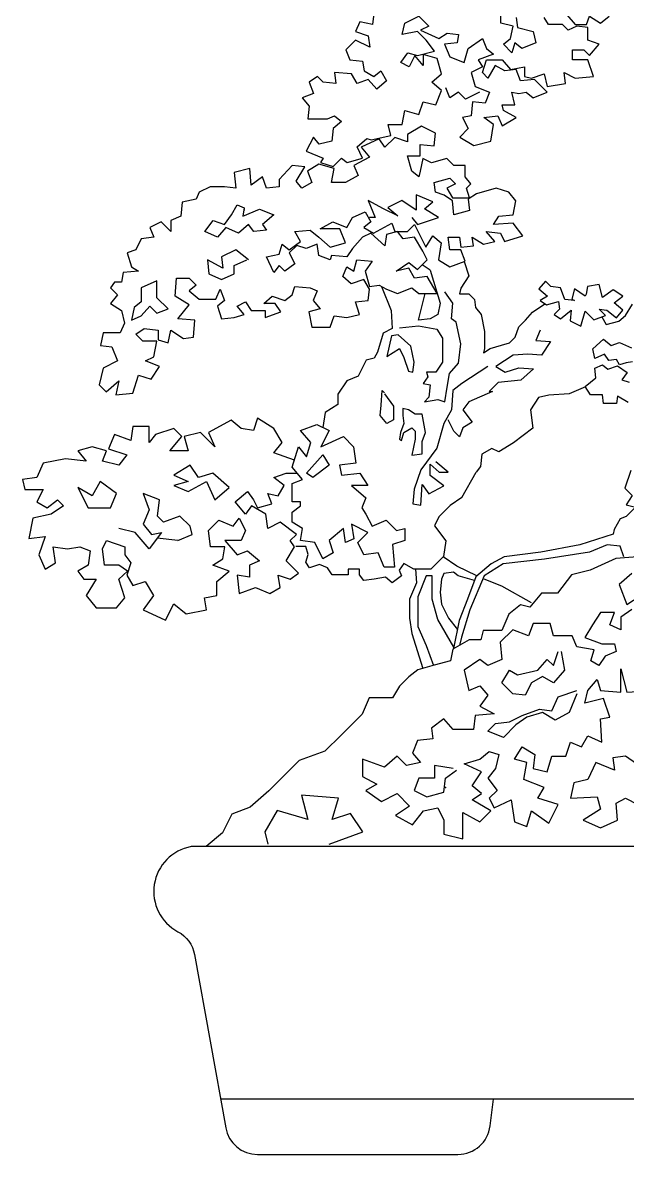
# Model space of a CAD drawing. Header units: millimetres. Extents: x -330 to 389, y 0 to 565.
# Drawn here: x -330.1 to -143.2, y 0 to 350.2 of the extents above; entities that cross this region are included whole.
import ezdxf

# ---------------------------------------------------------------- set-up
doc = ezdxf.new("R2010")
doc.units = ezdxf.units.MM
doc.layers.add('ceco.net 301', color=7, linetype='Continuous')

msp = doc.modelspace()

# ---------------------------------------------------------------- linework, layer by layer
at = {"layer": 'ceco.net 301', "color": 25}
for p, q in [((-204.17, 273.59), (-206.57, 275.26)), ((-236.55, 229.54), (-237.26, 224.93)), ((-194.38, 203.2), (-189.95, 211.03))]:
    msp.add_line(p, q, dxfattribs=at)
at = {"layer": 'ceco.net 301', "color": 93}
for points in [[(-177.55, 351.72), (-177.11, 348.68), (-172.32, 347.37), (-171.45, 343.89), (-175.8, 342.15), (-177.98, 343.89), (-178.85, 340.85), (-181.46, 343.46), (-179.29, 345.2), (-178.42, 349.11), (-182.33, 349.98), (-182.33, 353.9)], [(-221.51, 353.03), (-221.94, 349.55), (-225.86, 350.42), (-227.16, 347.37), (-223.25, 346.07), (-222.81, 342.59), (-227.16, 344.76), (-230.21, 341.72), (-228.91, 338.68), (-224.99, 338.24), (-224.55, 335.2), (-221.51, 333.46), (-219.33, 335.2), (-217.59, 332.15), (-220.64, 329.54), (-223.25, 332.59), (-226.73, 331.28), (-228.47, 334.33), (-233.69, 334.76), (-233.26, 331.28), (-237.17, 331.72), (-238.92, 333.46), (-241.53, 331.72), (-240.22, 328.24), (-243.7, 326.93), (-241.53, 324.32), (-241.96, 320.41), (-235.87, 320.41), (-233.69, 321.28), (-231.52, 319.54), (-234.13, 317.36), (-234.56, 313.45), (-238.48, 312.58), (-240.22, 314.75), (-242.4, 310.4), (-237.17, 308.23), (-238.05, 306.92), (-234.13, 305.62), (-231.52, 308.23), (-229.78, 306.92), (-224.99, 308.23), (-226.73, 311.71), (-223.68, 314.32), (-222.38, 313.88), (-216.28, 315.19), (-217.15, 318.67), (-212.8, 318.67), (-211.93, 323.02), (-207.58, 321.71), (-206.27, 325.63), (-202.35, 324.76), (-200.61, 329.11), (-203.66, 331.72), (-200.61, 334.33), (-201.92, 339.11), (-206.27, 340.3), (-206.27, 336.94), (-208.88, 339.98), (-210.62, 336.5), (-213.24, 337.81), (-211.06, 340.85), (-208.01, 339.98), (-202.79, 341.29), (-205.4, 344.76), (-208.01, 347.37), (-212.8, 346.5), (-211.93, 349.98), (-207.58, 352.16), (-204.53, 349.11), (-207.14, 347.81), (-201.48, 345.2), (-198.87, 346.94), (-195.39, 346.5), (-195.83, 343.89), (-199.74, 343.46), (-198, 339.55), (-193.65, 337.81), (-192.34, 342.15), (-187.99, 345.2), (-186.69, 342.15), (-184.51, 340.42), (-189.3, 338.68), (-187.99, 336.5), (-191.47, 334.76), (-190.17, 330.41), (-185.82, 328.67), (-187.12, 325.19), (-191.04, 325.63), (-191.47, 321.28), (-194.09, 320.84), (-192.34, 317.36), (-194.96, 314.75), (-190.6, 312.14), (-185.38, 313.45), (-184.51, 318.67), (-187.56, 320.84), (-183.2, 321.28), (-181.9, 318.23), (-177.55, 320.84), (-181.46, 323.02), (-181.9, 324.76), (-177.98, 324.76), (-178.85, 328.67), (-176.68, 328.24), (-174.5, 328.67), (-172.32, 326.93), (-167.97, 328.67), (-171.89, 332.59), (-176.24, 332.15), (-177.55, 335.63), (-181.03, 335.2), (-184.07, 336.94), (-186.25, 333.02), (-187.99, 334.76), (-186.69, 338.68), (-181.9, 338.68), (-179.29, 335.63), (-174.93, 336.5), (-174.93, 333.46), (-172.76, 333.02), (-168.84, 334.33), (-167.97, 330.41), (-162.31, 331.28), (-162.75, 334.76), (-159.27, 333.02), (-153.61, 333.46), (-155.35, 338.68), (-160.14, 338.68), (-160.14, 341.72), (-156.65, 341.72), (-154.91, 339.98), (-151.87, 343.46), (-155.35, 344.76), (-155.35, 348.68), (-158.83, 349.11), (-161.44, 347.81), (-163.18, 349.55), (-167.53, 349.55), (-168.84, 351.72)], [(-161.88, 352.59), (-159.27, 349.55), (-155.78, 349.55), (-154.91, 352.16), (-151.43, 349.98), (-148.82, 352.16)], [(-188.86, 328.67), (-193.21, 326.5), (-195.39, 328.67), (-198, 326.93), (-199.31, 329.98)], [(-207.66, 285.05), (-205.48, 280.7), (-203.31, 284.18), (-200.7, 282.01), (-201.57, 276.79), (-198.08, 274.61), (-193.3, 276.35), (-194.6, 279.83), (-198.08, 279.83), (-198.52, 283.75), (-195.04, 283.75), (-194.6, 280.7), (-190.68, 281.14), (-191.12, 283.75), (-187.64, 281.57), (-184.16, 282.44), (-186.77, 285.49), (-182.41, 285.05), (-181.11, 282.44), (-175.45, 284.18), (-178.5, 288.1), (-184.59, 287.66), (-182.85, 290.27), (-178.5, 290.7), (-177.63, 295.05), (-179.8, 297.66), (-183.72, 298.97), (-189.81, 297.23), (-192.43, 295.49), (-191.99, 292.01), (-196.78, 290.7), (-197.21, 295.05), (-199.82, 296.79), (-202.44, 297.66), (-202.87, 300.71), (-198.08, 302.01), (-196.34, 300.27), (-198.95, 298.97), (-197.21, 295.92), (-191.99, 295.92), (-192.86, 298.97), (-191.56, 300.27), (-193.3, 302.45), (-193.3, 305.93), (-196.78, 305.93), (-198.95, 308.1), (-203.74, 306.8), (-206.35, 308.1), (-207.22, 304.19), (-207.66, 302.45), (-209.84, 304.19), (-211.14, 308.97), (-207.22, 308.97), (-207.22, 312.45), (-202.87, 312.02), (-202.44, 315.93), (-206.79, 318.11), (-211.14, 315.5), (-211.14, 313.32), (-215.06, 314.63), (-218.11, 311.58), (-219.85, 314.19), (-225.5, 311.58), (-222.89, 308.54), (-227.68, 305.93), (-226.38, 302.88), (-230.29, 300.71), (-234.64, 300.71), (-233.77, 305.06), (-238.56, 306.36), (-242.04, 304.19), (-240.74, 300.71), (-243.79, 298.97), (-245.53, 301.14), (-242.91, 305.49), (-246.83, 305.93), (-250.75, 301.58), (-250.75, 299.4), (-254.67, 298.97), (-255.97, 302.45), (-259.45, 299.84), (-259.89, 305.06), (-264.68, 303.75), (-264.24, 298.97), (-267.72, 299.4), (-272.08, 299.4), (-275.56, 297.66), (-276.43, 295.49), (-280.78, 294.62), (-281.22, 290.27), (-284.26, 288.96), (-284.26, 285.49), (-287.31, 288.53), (-290.79, 286.79), (-289.49, 283.75), (-293.4, 283.31), (-295.14, 279.83), (-297.76, 278.96), (-296.45, 274.61), (-294.27, 273.31), (-299.06, 272.87), (-299.5, 269.83), (-301.67, 269.83), (-302.98, 268.09), (-300.8, 265.91), (-302.98, 263.3), (-299.5, 261.13), (-298.63, 257.21), (-299.93, 254.17), (-305.16, 254.17), (-306.03, 250.25), (-302.54, 249.82), (-300.8, 245.47), (-305.16, 243.3), (-306.46, 238.08), (-304.28, 235.9), (-300.37, 239.38), (-301.24, 235.03), (-296.02, 235.47), (-294.27, 241.12), (-290.36, 239.82), (-287.75, 243.73), (-292.1, 245.47), (-289.49, 246.78), (-288.62, 251.56), (-292.97, 251.56), (-295.14, 253.73), (-292.53, 255.47), (-288.18, 255.04), (-288.18, 251.99), (-285.13, 251.12), (-284.26, 255.04), (-280.35, 252.43), (-277.3, 252.86), (-276.86, 258.08), (-282.09, 258.52), (-278.61, 262.87), (-282.96, 265.48), (-282.52, 271.13), (-278.61, 271.13), (-276.43, 268.96), (-278.61, 267.22), (-275.56, 264.61), (-270.34, 264.61), (-269.03, 267.65), (-267.72, 264.17), (-269.9, 262.43), (-268.59, 258.52), (-264.68, 258.95), (-261.63, 259.82), (-263.81, 262.43), (-261.2, 263.74), (-259.45, 261.13), (-255.1, 261.13), (-255.1, 258.95), (-250.31, 260.69), (-252.05, 263.3), (-255.54, 263.3), (-252.93, 265.48), (-249.01, 264.17), (-246.83, 265.91), (-245.96, 268.52), (-241.17, 268.09), (-239, 267.22), (-240.3, 264.17), (-238.13, 261.56), (-241.61, 260.69), (-240.74, 255.91), (-235.08, 255.91), (-233.77, 259.39), (-229.86, 258.95), (-225.94, 259.82), (-227.25, 263.74), (-223.33, 264.17), (-222.89, 267.65), (-224.63, 270.7), (-228.55, 269.39), (-231.16, 271.57), (-229.86, 274.61), (-227.68, 273.31), (-226.81, 276.79), (-222.02, 276.35), (-224.2, 273.31), (-222.89, 268.52), (-219.85, 268.96), (-217.67, 267.65), (-214.19, 266.35), (-209.84, 268.09), (-207.66, 266.35), (-202, 266.35), (-205.05, 271.57), (-208.97, 271.13), (-210.71, 274.18), (-214.62, 273.31), (-210.71, 275.92), (-208.09, 273.74), (-205.05, 276.79), (-206.35, 279.4), (-208.97, 283.75), (-212.45, 283.31), (-214.19, 285.49), (-217.67, 284.62), (-218.11, 281.14), (-222.46, 285.05), (-225.07, 283.75), (-228.12, 280.27), (-229.86, 277.66), (-234.64, 278.09), (-235.08, 276.79), (-238.56, 278.09), (-239, 281.57), (-242.48, 280.27), (-245.29, 281.17), (-247.7, 278.96), (-245.96, 275.48), (-249.01, 273.31), (-250.75, 275.05), (-252.49, 272.87), (-254.67, 277.66), (-250.75, 278.53), (-249.88, 281.57), (-247.7, 279.83), (-244.22, 282.44), (-245.96, 285.49), (-241.17, 285.92), (-238.56, 283.75), (-235.08, 280.7), (-230.29, 282.01), (-232.03, 286.36), (-238.13, 286.36), (-234.21, 288.53), (-229.86, 286.79), (-228.12, 289.83), (-224.2, 291.57), (-222.46, 288.53), (-224.63, 286.79), (-221.59, 285.05), (-215.93, 288.1), (-215.06, 285.49), (-211.14, 285.49), (-208.97, 287.66), (-207.66, 285.05)], [(-209.8, 289.91), (-208.06, 287.74), (-201.53, 289.91), (-205.88, 292.52), (-203.27, 294.7), (-208.49, 296.87), (-208.49, 292.09), (-212.84, 295.13), (-217.2, 292.96), (-214.15, 290.35), (-218.5, 292.52), (-223.29, 295.13), (-221.11, 289.91), (-222.85, 289.91)], [(-256.84, 292.44), (-252.49, 290.7), (-255.97, 287.66), (-254.67, 285.92), (-258.58, 285.49), (-260.32, 287.66), (-263.37, 285.05), (-267.29, 286.79), (-269.9, 283.75), (-273.82, 285.49), (-271.21, 288.96), (-267.72, 287.66), (-265.55, 290.7), (-263.81, 293.75), (-261.63, 292.88), (-262.07, 290.27), (-256.84, 292.44)], [(-260.32, 276.79), (-264.24, 279.83), (-268.59, 277.66), (-268.16, 274.18), (-272.95, 276.79), (-272.51, 272.44), (-268.59, 270.7), (-264.68, 272.44), (-264.68, 275.05), (-260.76, 276.79)], [(-288.62, 270.26), (-293.4, 268.09), (-293.4, 263.74), (-295.58, 262), (-296.45, 258.08), (-293.4, 259.39), (-290.79, 262.43), (-288.62, 260.26), (-285.13, 261.56), (-288.62, 265.04), (-288.62, 270.26)], [(-156.21, 260.85), (-153.55, 258.19), (-149.9, 259.52), (-151.89, 261.51), (-149.56, 261.18), (-146.57, 258.86), (-144.58, 261.18), (-147.24, 263.5), (-144.58, 265.49), (-147.57, 267.48), (-150.89, 265.16), (-151.89, 269.14), (-155.54, 268.48), (-155.87, 266.16), (-156.21, 265.49), (-159.53, 267.82), (-160.35, 264.57), (-159.53, 264.17), (-162.52, 264.5), (-163.84, 268.15), (-166.83, 268.48), (-168.49, 270.14), (-170.49, 267.82), (-167.83, 265.49), (-170.16, 264.17), (-168.16, 262.84), (-164.51, 263.83), (-164.18, 261.51), (-165.84, 259.85), (-163.84, 258.52), (-160.52, 261.18), (-160.86, 257.86), (-157.53, 256.2), (-156.21, 260.85)], [(-209.44, 241.98), (-209.09, 245.14), (-210.14, 250.06), (-214.01, 253.57), (-216.11, 253.22), (-217.52, 246.9)], [(-141.59, 245.25), (-143.59, 244.92), (-145.58, 244.25), (-146.57, 245.91), (-148.9, 245.58), (-150.23, 247.57), (-153.22, 246.24), (-153.88, 249.23), (-150.56, 252.22), (-148.23, 250.23), (-145.58, 251.22), (-141.92, 249.56)], [(-217.52, 246.9), (-213.65, 249.36), (-212.25, 246.55), (-210.84, 242.33), (-209.44, 241.98)], [(-142.92, 232.64), (-146.24, 234.63), (-146.57, 232.3), (-150.56, 232.3), (-150.89, 234.96), (-154.55, 234.96), (-156.21, 237.61), (-152.88, 240.27), (-153.22, 243.26), (-150.89, 244.25), (-149.23, 242.92), (-146.24, 243.92), (-143.25, 241.93), (-144.91, 239.61), (-142.59, 238.94)], [(-246.07, 214.8), (-252.41, 217.04), (-249.88, 220.2), (-252.41, 224.61), (-257.46, 227.77), (-258.73, 223.98), (-262.51, 224.61), (-265.67, 227.14), (-272.62, 223.35), (-270.72, 218.93), (-275.14, 223.35), (-280.19, 222.09), (-278.93, 217.67), (-284.62, 217.67), (-280.83, 222.09), (-283.35, 224.61), (-289.04, 222.72), (-290.93, 220.2), (-290.93, 225.24), (-295.98, 225.24), (-296.61, 220.83), (-301.66, 222.72), (-303.56, 218.3), (-297.88, 216.41), (-300.4, 213.25), (-305.45, 214.52), (-304.19, 217.67), (-308.61, 218.93), (-313.03, 217.67), (-310.5, 214.52), (-316.82, 215.15), (-323.77, 213.89), (-325.66, 209.47), (-330.08, 208.84), (-329.45, 205.68), (-323.77, 205.68), (-325.66, 201.9), (-322.5, 200), (-319.35, 202.53), (-317.45, 200.63), (-321.24, 198.11), (-326.92, 196.85), (-328.19, 190.54), (-323.13, 191.17), (-325.03, 185.49), (-323.13, 181.07), (-319.98, 182.97), (-320.61, 188.01), (-316.19, 187.38), (-312.4, 188.01), (-309.24, 186.75), (-309.87, 182.33), (-313.03, 180.44), (-311.14, 177.92), (-307.35, 177.92), (-310.5, 172.87), (-307.35, 169.08), (-301.03, 169.08), (-298.51, 172.24), (-300.4, 177.92), (-297.68, 180.44), (-300.4, 182.33), (-304.82, 182.33), (-305.45, 187.38), (-304.19, 189.91), (-298.51, 188.01), (-298.51, 185.49), (-296.61, 182.97), (-297.88, 179.18), (-295.98, 176.02), (-292.19, 177.29), (-289.67, 172.87), (-292.82, 168.45), (-285.88, 165.3), (-283.35, 170.34), (-279.56, 167.19), (-273.25, 168.45), (-273.88, 172.24), (-270.09, 172.87), (-270.09, 177.29), (-266.3, 180.44), (-271.35, 182.33), (-268.2, 184.23), (-267.57, 188.01), (-271.99, 188.01), (-272.62, 193.06), (-269.46, 196.22), (-265.04, 194.32), (-263.15, 196.85), (-261.25, 193.06), (-262.51, 189.91), (-267.57, 189.91), (-263.78, 185.49), (-260.62, 186.75), (-256.83, 183.6), (-259.99, 182.33), (-259.99, 178.55), (-263.78, 179.18), (-263.15, 173.5), (-258.09, 175.39), (-253.67, 173.5), (-250.52, 175.39), (-251.15, 179.18), (-247.36, 177.92), (-244.83, 179.81), (-248.62, 183.6), (-246.1, 188.01), (-247.36, 189.91), (-245.46, 191.8), (-250.52, 195.59), (-254.3, 193.69), (-254.94, 198.11), (-259.36, 200.63), (-261.25, 198.11), (-264.41, 201.9), (-260.62, 205.05), (-258.73, 202.53), (-257.46, 200), (-253.04, 201.26), (-254.3, 204.42), (-251.15, 203.79), (-249.25, 206.94), (-252.41, 209.47), (-248.62, 210.73), (-245.18, 210.77)], [(-209.79, 216.35), (-206.63, 216.7), (-206.63, 220.56), (-205.57, 223.37), (-206.63, 228.99), (-208.74, 228.99), (-210.84, 230.39), (-212.6, 230.74), (-212.6, 228.64), (-212.25, 226.18), (-213.3, 223.37), (-213.65, 221.26), (-212.95, 220.91), (-212.25, 223.37), (-209.79, 224.77), (-208.74, 223.72), (-208.74, 221.26), (-209.79, 216.35)], [(-222.1, 194.32), (-217.68, 196.22), (-214.52, 193.06), (-212, 193.69), (-212, 189.91), (-215.79, 188.64), (-215.15, 181.7), (-218.31, 181.7), (-220.21, 186.12), (-224.63, 185.49), (-226.52, 189.28), (-223.36, 192.43), (-228.42, 194.95), (-227.72, 190.48), (-230.31, 189.28), (-230.94, 193.69), (-235.36, 189.91), (-234.1, 186.12), (-237.26, 184.23), (-239.78, 189.28), (-244.2, 189.91), (-243.57, 193.69), (-246.73, 195.59), (-246.73, 198.74), (-244.2, 200.63), (-244.2, 201.9), (-246.73, 201.9), (-246.73, 207.57), (-243.57, 208.84), (-246.73, 212.62), (-244.83, 218.93), (-242.31, 215.78), (-241.04, 220.2), (-244.2, 223.98), (-239.15, 225.87), (-235.36, 223.98), (-237.89, 218.93), (-230.94, 222.09), (-227.78, 218.93), (-227.15, 213.89), (-232.2, 213.25), (-231.57, 210.1), (-225.89, 210.73), (-223.36, 206.94), (-228.42, 206.94), (-223.99, 203.16), (-225.26, 200), (-223.99, 198.11), (-222.1, 194.32)], [(-237.26, 216.41), (-235.36, 213.25), (-240.41, 209.47), (-242.31, 210.73), (-237.26, 216.41)], [(-270.72, 202.53), (-266.3, 206.31), (-271.35, 210.73), (-275.77, 209.47), (-278.3, 213.25), (-283.35, 210.1), (-278.93, 208.21), (-283.35, 206.94), (-278.93, 205.05), (-273.25, 208.21), (-270.72, 202.53)], [(-302.93, 200), (-301.03, 204.42), (-306.08, 208.21), (-308.61, 203.79), (-313.03, 206.31), (-309.87, 200), (-302.93, 200)], [(-282.09, 189.91), (-277.67, 191.8), (-278.3, 194.32), (-281.46, 197.48), (-286.51, 195.59), (-288.4, 197.48), (-287.77, 202.53), (-292.82, 204.42), (-290.93, 199.37), (-292.82, 194.95), (-290.3, 191.8), (-287.14, 192.43), (-290.93, 187.38), (-295.35, 192.43), (-300.4, 193.69)], [(-282.09, 189.91), (-288.51, 190.61)], [(-128.02, 185.82), (-146.73, 184.38), (-154.64, 180.79), (-160.4, 179.35), (-164.72, 173.6), (-169.75, 173.6), (-173.35, 169.28), (-176.23, 170), (-179.83, 167.13), (-181.99, 162.09), (-187.74, 162.09), (-188.46, 159.22), (-192.06, 159.22), (-197.1, 156.34), (-197.82, 152.74), (-202.86, 151.31), (-207.89, 149.87), (-210.77, 147.71), (-213.65, 144.83), (-215.81, 141.24), (-223.01, 141.24), (-225.16, 136.2), (-228.04, 133.33), (-231.64, 129.73), (-236.68, 124.7), (-244.59, 121.82), (-253.95, 112.47), (-259.71, 107.44), (-265.46, 105.28), (-268.34, 99.53), (-273.38, 95.21)], [(-141.84, 179.74), (-145.71, 176.36), (-143.29, 170.08), (-138.94, 172.98)], [(-141.84, 168.63), (-145.23, 166.21), (-145.23, 162.34), (-148.61, 163.79), (-147.16, 167.66), (-151.51, 167.66), (-153.93, 163.79), (-156.35, 159.93), (-151.03, 158), (-147.16, 158), (-146.68, 155.58), (-150.06, 154.13), (-152, 151.23), (-154.42, 152.68), (-153.45, 156.06), (-158.77, 157.03), (-160.22, 160.41), (-166.02, 160.41), (-166.99, 164.28), (-172.31, 164.28), (-173.76, 160.41), (-178.59, 162.34), (-182.46, 158.48), (-181.98, 153.16), (-186.33, 151.23), (-188.75, 153.16), (-193.58, 149.78), (-192.13, 143.5), (-188.75, 144.95), (-186.33, 142.05), (-188.75, 138.67), (-184.39, 136.25), (-190.2, 135.77), (-190.68, 131.42), (-196.97, 131.42), (-199.87, 134.8), (-203.74, 131.9), (-203.25, 128.52), (-208.09, 128.04), (-209.54, 124.17), (-207.12, 121.27), (-211.47, 120.31), (-214.37, 123.2), (-218.24, 119.82), (-225.01, 122.24), (-225.01, 116.92), (-220.66, 114.51), (-224.05, 112.57), (-219.21, 109.19), (-214.37, 111.61), (-210.51, 107.74), (-214.86, 104.84), (-209.54, 101.94), (-206.15, 106.29), (-201.8, 107.26), (-199.87, 103.39), (-199.87, 99.04), (-194.07, 97.59), (-194.07, 105.81), (-188.75, 102.91), (-185.36, 106.29), (-191.16, 109.67), (-188.26, 111.61), (-191.16, 114.02), (-188.26, 118.37), (-193.58, 120.79), (-188.75, 122.24), (-185.85, 124.65), (-182.94, 123.69), (-183.91, 119.34), (-186.33, 116.44), (-183.43, 112.57), (-185.85, 110.16), (-184.39, 107.26), (-179.08, 109.67), (-178.11, 102.91), (-174.24, 101.46), (-172.79, 106.29), (-167.47, 102.43), (-164.57, 108.23), (-170.86, 110.16), (-168.92, 113.54), (-175.21, 115.96), (-174.24, 121.27), (-178.11, 122.24), (-175.69, 126.1), (-171.82, 123.69), (-172.31, 119.34), (-167.95, 118.37), (-166.5, 123.2), (-162.15, 123.2), (-160.7, 127.55), (-157.32, 126.1), (-155.38, 129.49), (-151.03, 127.55), (-151.51, 134.8), (-148.61, 135.28), (-150.55, 141.08), (-156.35, 139.63), (-155.38, 143.5), (-152.48, 146.88), (-151.51, 143.5), (-145.23, 143.02), (-145.23, 150.26), (-143.29, 143.02), (-135.07, 143.5)], [(-163.6, 155.58), (-162.64, 149.78), (-166.02, 145.92), (-169.41, 147.85), (-172.79, 145.92), (-174.72, 142.05), (-178.59, 142.53), (-181.98, 145.92), (-179.56, 149.78), (-177.14, 148.33), (-170.86, 149.78), (-167.95, 153.16), (-166.02, 151.23), (-164.57, 155.58)], [(-158.77, 142.53), (-161.18, 136.73), (-165.54, 134.32), (-169.41, 136.73), (-174.24, 135.28), (-177.63, 132.87), (-181.49, 129), (-186.33, 130.94), (-183.91, 133.35), (-179.56, 133.84), (-175.69, 135.77), (-170.37, 137.7), (-166.5, 137.22), (-164.57, 141.57), (-158.77, 143.5)], [(-140.39, 120.79), (-143.78, 123.2), (-147.65, 122.72), (-147.16, 118.86), (-152.96, 121.27), (-155.38, 115.96), (-159.73, 114.99), (-160.7, 110.16), (-152.48, 110.64), (-151.51, 106.78), (-156.83, 103.39), (-151.51, 100.98), (-146.19, 103.39), (-146.68, 108.71), (-143.78, 110.16), (-139.91, 108.23)], [(-196.97, 119.34), (-202.77, 120.31), (-202.77, 116.44), (-207.6, 116.44), (-209.06, 112.57), (-205.19, 110.64), (-199.87, 112.09), (-199.38, 116.44), (-196, 118.86)], [(-235.34, 96), (-224.93, 99.78), (-228.72, 105.46), (-234.4, 103.57), (-232.5, 110.19), (-243.87, 111.14), (-241.97, 103.57), (-251.44, 106.41), (-255.23, 99.78), (-254.28, 96)]]:
    msp.add_lwpolyline(points, dxfattribs=at)
at = {"layer": 'ceco.net 301', "color": 25}
for points in [[(-204.17, 273.59), (-201, 263.4), (-201.71, 259.89), (-204.17, 258.49), (-207.68, 258.13), (-206.98, 260.94), (-205.64, 266.35)], [(-193.58, 276.25), (-192.22, 271.83), (-194.68, 267.97), (-195.03, 266.21), (-192.22, 266.21), (-190.46, 264.46), (-190.11, 262), (-188.35, 259.89), (-187.3, 254.62), (-187.3, 249.36), (-187.65, 247.95), (-185.54, 249.36), (-182.03, 250.41), (-179.57, 251.11), (-177.81, 252.87), (-176.76, 256.03), (-174.65, 258.13), (-172.54, 260.59), (-168.67, 263.17)], [(-219.15, 268.54), (-216.17, 261.14), (-215.82, 255.52), (-218.63, 254.12), (-220.39, 248.15), (-221.44, 246.39), (-223.9, 245.69), (-226.36, 240.78), (-229.88, 239.37), (-232.69, 235.16), (-232.69, 232), (-236.55, 229.54)], [(-213.65, 255.68), (-207.68, 256.38), (-202.06, 255.32), (-200.3, 252.52), (-200.3, 245.14), (-202.41, 241.98), (-205.22, 241.98), (-204.87, 240.58), (-206.28, 238.47), (-204.17, 238.12), (-204.52, 234.26), (-205.92, 232.85), (-201.71, 233.55), (-199.6, 232.85), (-198.9, 237.42), (-198.19, 241.63), (-195.38, 244.79), (-194.68, 250.76), (-196.08, 257.43), (-197.49, 258.49), (-197.14, 263.4), (-199.6, 266.91)], [(-151.1, 259.15), (-149.7, 256.73), (-145.83, 257.78), (-143.73, 259.54), (-141.62, 263.05)], [(-170.08, 254.97), (-171.49, 251.81), (-166.92, 251.46), (-169.73, 247.25), (-173.95, 247.6), (-178.51, 247.25), (-183.79, 243.74), (-180.97, 241.98), (-176.76, 243.39), (-172.19, 243.03), (-176.05, 239.52), (-183.08, 238.82), (-185.89, 236.01), (-184.84, 236.01), (-192.22, 232.85), (-193.98, 230.39), (-191.16, 226.53), (-193.98, 224.77), (-195.03, 221.96), (-196.79, 223.72), (-198.54, 227.23)], [(-186.25, 243.74), (-194.33, 238.47), (-197.14, 236.36), (-197.49, 230.39), (-199.95, 226.18), (-202.06, 218.45), (-206.98, 211.78), (-209.09, 205.81), (-209.44, 201.25), (-206.98, 200.9), (-206.63, 207.22), (-204.52, 204.41), (-199.95, 206.86), (-204.17, 210.03), (-204.17, 213.54), (-201.36, 211.08), (-198.54, 211.08), (-202.41, 214.24)], [(-218.22, 235.31), (-215.41, 231.45), (-215.41, 227.23), (-217.52, 226.18), (-219.63, 228.64), (-219.28, 231.8), (-218.93, 236.36), (-218.22, 235.66)], [(-156.11, 237.46), (-161.13, 235.26), (-167.46, 234.91), (-170.62, 234.21), (-173.08, 230.34), (-172.38, 224.72), (-178.35, 220.16), (-182.92, 217.35), (-185.03, 218.4), (-188.19, 216.65), (-188.54, 212.78), (-189.95, 211.03)], [(-142.08, 211.58), (-143.91, 206.1), (-141.72, 203.9), (-143.55, 200.98), (-140.62, 200.25), (-143.55, 197.32), (-145.38, 196.59), (-147.21, 193.3), (-147.57, 191.84), (-157.82, 188.55), (-169.89, 186.35), (-181.23, 184.89), (-185.25, 182.7), (-190.01, 178.67), (-192.57, 171.73), (-195.13, 165.15), (-196.87, 156.47)], [(-194.38, 203.2), (-197.9, 200.74), (-201.41, 197.23), (-202.82, 194.42), (-199.3, 189.86), (-200.01, 184.94), (-203.87, 181.08), (-209.14, 181.08), (-212.3, 182.83), (-213.71, 180.73), (-213.01, 178.97), (-215.82, 176.86), (-217.93, 178.62), (-221.44, 177.92), (-224.6, 177.57), (-226.01, 179.32), (-226.01, 181.08), (-229.52, 181.08), (-229.52, 179.32), (-234.44, 179.32), (-235.85, 181.43), (-238.31, 182.48), (-241.47, 181.43), (-242.53, 183.19), (-241.82, 185.64), (-242.53, 188.1), (-245.69, 188.1)], [(-144.28, 184.89), (-145.38, 188.18), (-149.4, 188.55), (-154.89, 186.35), (-168.79, 184.16), (-181.6, 182.7), (-187.45, 179.04), (-191.84, 168.44), (-194.4, 160.03), (-195.1, 157.48)], [(-189.65, 179.04), (-195.86, 181.97), (-200.07, 184.88)], [(-208.66, 181.08), (-208.3, 176.85), (-210.5, 171.73), (-210.5, 165.88), (-209.77, 161.13), (-206.35, 150.31)], [(-196.78, 156.94), (-201.72, 165.51), (-203.55, 171.73), (-203.55, 179.04), (-205.38, 179.04), (-207.94, 172.46), (-207.94, 163.32), (-205.38, 157.47), (-203.08, 151.24)], [(-190.38, 177.58), (-195.5, 179.04), (-196.96, 180.14), (-199.89, 179.77), (-200.62, 177.94), (-200.99, 173.92), (-200.62, 170.27), (-198.43, 165.88), (-195.69, 162.39)], [(-172.82, 170.63), (-181.96, 175.75), (-187.45, 177.94)]]:
    msp.add_lwpolyline(points, dxfattribs=at)
at = {"layer": 'ceco.net 301'}
msp.add_lwpolyline([(-277.98, 95.24, 0.709271), (-282.1, 68.88, -0.229114), (-276.97, 61.83), (-267.32, 8.23, 0.362931), (-257.48, 0), (-195.53, 0, 0.379138), (-185.6, 8.79), (-184.59, 17.09)], format="xyb", dxfattribs=at)
for points in [[(199.74, 95.24), (-277.98, 95.24)], [(268.92, 17.09), (-268.92, 17.09)]]:
    msp.add_lwpolyline(points, dxfattribs=at)
at = {"layer": 'ceco.net 301', "color": 93}
for p in [(-261.63, 292.22), (-199.36, 113.53)]:
    msp.add_point(p, dxfattribs=at)

doc.saveas('drawing.dxf')
